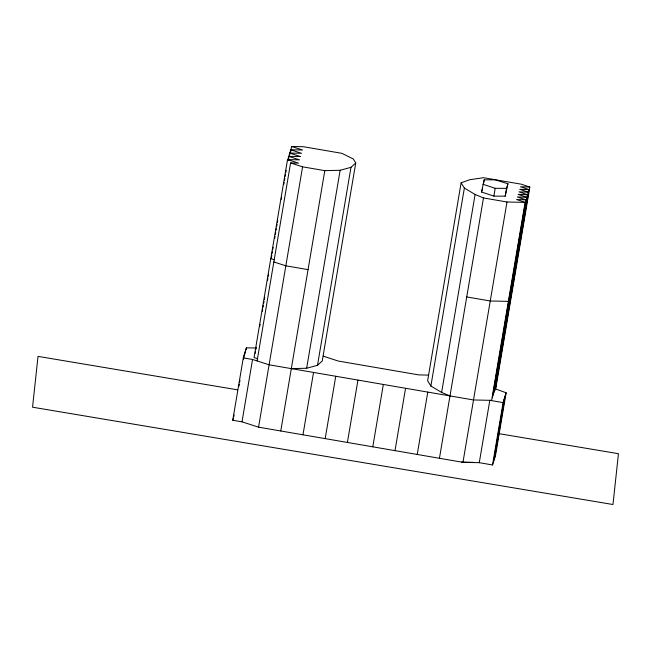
<?xml version="1.0" encoding="UTF-8"?>
<svg xmlns="http://www.w3.org/2000/svg" width="651" height="651" viewBox="0 0 651 651"><rect width="100%" height="100%" fill="white"/><g stroke="black" fill="none" stroke-linecap="round" stroke-linejoin="round"><path stroke-width="0.98" d="M496.347 385.034L495.175 388.818L506.128 392.765L495.574 455.13L492.547 464.96L479.274 462.682L462.959 462.332L258.553 427.162L242.001 421.832L232.749 420.237L243.295 357.879L246.395 347.813L256.03 348.016M233.774 416.9L234.108 414.915M238.966 386.214L239.299 384.228M239.633 382.251L239.975 380.274M243.49 359.482L244.328 354.535M244.849 354.16L245.354 351.19M246.062 349.79L246.395 347.813M242.001 421.832L252.547 359.466L243.295 357.879M287.88 160.317L288.556 156.321L299.533 159.853L287.539 159.601L254.061 357.57L257.715 358.75M255.241 353.29L255.574 351.288M255.916 349.294L256.25 347.292M259.806 326.297L260.14 324.296M262.337 311.3L262.678 309.298M263.02 307.296L263.354 305.295M263.696 303.301L264.029 301.299M264.371 299.297L264.705 297.295M267.585 280.304L267.919 278.303M268.261 276.301L268.594 274.299M271.475 257.308L271.809 255.306M272.151 253.304L272.484 251.302M272.826 249.309L273.168 247.307M274.689 238.307L275.023 236.305M275.365 234.311L275.699 232.309M276.04 230.308L276.374 228.306M276.716 226.312L277.057 224.31M277.391 222.308L277.733 220.307M281.281 199.312L281.623 197.31M283.82 184.314L284.153 182.313M284.495 180.319L284.829 178.317M285.171 176.315L285.512 174.313M285.846 172.32L286.188 170.318M288.377 160.04L289.565 153.042L301.551 153.294L290.574 149.763L289.728 154.759M290.403 153.481L291.583 146.483L303.578 146.744L341.84 153.327L353.306 158.99L355.747 162.962L322.261 360.931L317.493 365.301L306.654 368.254L291.314 368.621M257.104 360.931L290.582 162.962L298.524 163.132L287.539 159.601M258.553 427.162L302.585 166.827L290.582 162.962M280.768 430.986L324.8 170.652L340.139 170.285L350.979 167.331L355.747 162.962M306.654 368.254L340.139 170.285M302.975 434.803L313.53 372.445M317.493 365.301L350.979 167.331M325.191 438.628L335.745 376.262M347.406 442.452L357.952 380.086M372.795 446.814L383.341 384.456M395.011 450.638L405.557 388.273M495.509 389.982L529.833 187.057L521.305 184.2L483.563 177.707L469.697 179.733L461.12 182.793L427.634 380.762L430.881 386.035L441.622 392.431L449.987 395.922M417.226 454.463L427.772 392.097M430.881 386.035L464.366 188.058L461.12 182.793M441.622 392.431L475.1 194.462L464.366 188.058M481.528 192.004L484.206 179.806L495.208 179.855L507.935 183.745L505.192 196.171L493.865 196.122L481.528 192.004L482.611 188.489M483.709 182.736L484.206 179.806M439.441 458.28L483.473 197.945L475.1 194.462M493.865 196.122L495.183 188.318L506.511 188.367L507.935 183.745M505.192 196.171L506.511 188.367M462.959 462.332L506.991 201.997L525.105 202.388L491.619 400.357L473.513 399.966L269.099 364.796L252.547 359.466M479.274 462.682L489.821 400.316L503.093 402.603L506.128 392.765M492.408 397.802L525.894 199.833L517.366 196.968L526.683 197.277L493.198 395.247M493.979 392.691L527.465 194.722L518.945 191.858L528.254 192.167L494.768 390.136M495.557 387.581L529.043 189.612L520.515 186.756L529.833 187.057M492.547 464.96L503.093 402.603M493.531 461.754L504.086 399.389M494.557 458.442L505.103 396.077M232.749 420.237L233.261 418.569M290.574 149.763L302.56 150.023L291.583 146.483M288.556 156.321L300.542 156.574L289.565 153.042M508.366 301.372L490.252 300.982L466.726 296.937M461.657 462.104L473.171 462.348M428.488 375.131L418.666 374.878L338.211 361.036L323.278 356.17M529.043 189.612L519.734 189.311L528.254 192.167M527.465 194.722L518.155 194.413L526.683 197.277M525.894 199.833L516.585 199.523L525.105 202.388M237.517 389.827L38.027 356.382L32.55 407.2L612.973 504.517L618.45 453.698L499.154 433.696M302.585 166.827L324.8 170.652M483.473 197.945L506.991 201.997M308.053 269.636L285.838 265.811L273.843 261.946M270.8 258.585L274.462 259.765M482.847 184.209L495.183 188.318"/></g></svg>
